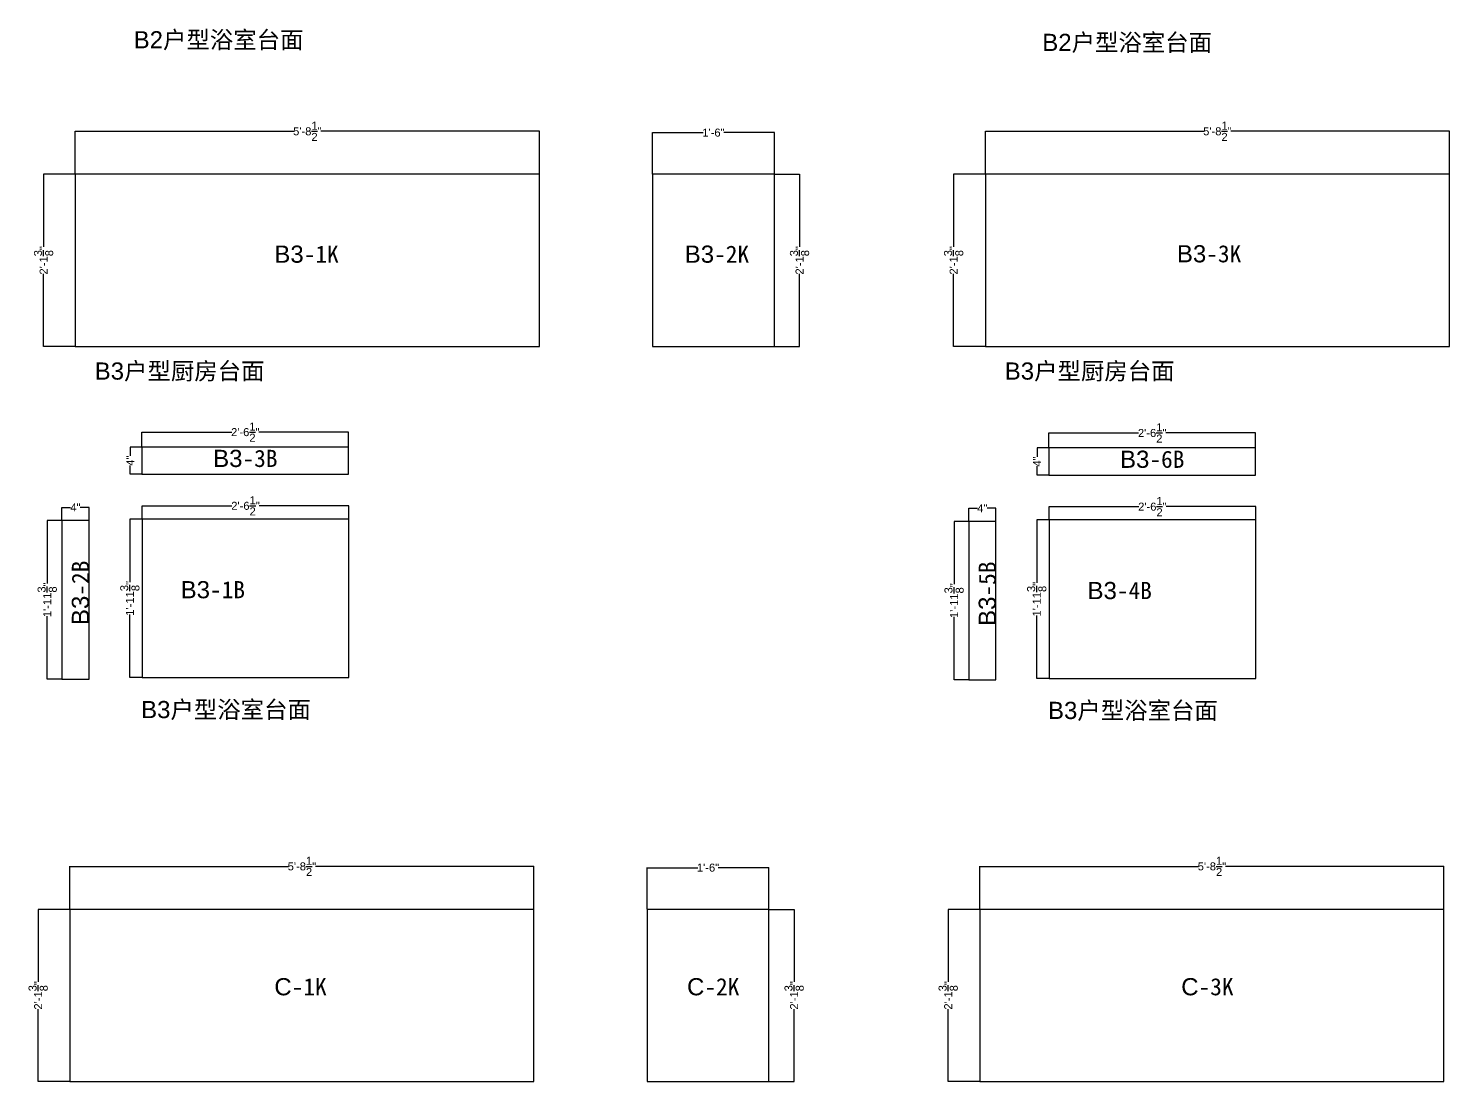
# Model space of a CAD drawing. Header units: inches. Extents: x -997106 to 39633, y -30199 to 1961.
# Drawn here: x 1359 to 6688, y -14275 to -10328 of the extents above; entities that cross this region are included whole.
import ezdxf

# ---------------------------------------------------------------- set-up
doc = ezdxf.new("R2010")
doc.units = ezdxf.units.IN
doc.header["$MEASUREMENT"] = 0
doc.layers.get('Defpoints').update_dxf_attribs({"color": 3})
doc.layers.add('编号', color=10, linetype='Continuous', plot=False)
doc.styles.get("Standard").update_dxf_attribs({"font": 'arial.ttf'})
doc.dimstyles.get("Standard").update_dxf_attribs({"dimtxt": 30, "dimasz": 1, "dimexe": 0.18, "dimexo": 0.0625, "dimgap": 0.09, "dimtad": 0, "dimtoh": 1, "dimdec": 4, "dimlfac": 0.03937, "dimzin": 0, "dimdsep": 46, "dimlunit": 4, "dimtxsty": 'Standard', "dimblk": 'ARCHTICK', "dimcen": 1, "dimadec": 0, "dimazin": 0, "dimtfac": 1, "dimtdec": 4, "dimtix": 1, "dimtofl": 0, "dimtmove": 2, "dimatfit": 3, "dimldrblk": 'ARCHTICK', "dimfxl": 1, "dimtolj": 1, "dimtzin": 0, "dimarcsym": 0})

# ---------------------------------------------------------------- blocks, each defined once
blk = doc.blocks.new('_ArchTick')
at = {"color": 0, "linetype": 'ByBlock', "const_width": 0.15}
blk.add_lwpolyline([(-0.5, -0.5), (0.5, 0.5)], dxfattribs=at)
blk = doc.blocks.new('*D214')
at = {"color": 0, "lineweight": -2, "transparency": 16777216}
for p, q in [((1535.3, -10874.5), (1535.3, -10713.4)), ((1535.3, -10713.5), (2354.4, -10713.5)), ((3275.3, -10713.5), (2456.2, -10713.5)), ((3275.3, -10874.5), (3275.3, -10713.4))]:
    blk.add_line(p, q, dxfattribs=at)
at = {"layer": 'Defpoints', "color": 0, "transparency": 16777216}
for p in [(3275.3, -10713.5), (1535.3, -10874.6), (3275.3, -10874.6)]:
    blk.add_point(p, dxfattribs=at)
at = {"color": 0, "lineweight": -2, "transparency": 16777216, "rotation": 180}
blk.add_blockref('_ArchTick', (1535.3, -10713.5), dxfattribs=at)
at = {"color": 0, "lineweight": -2, "transparency": 16777216}
blk.add_blockref('_ArchTick', (3275.3, -10713.5), dxfattribs=at)
at = {"color": 0, "transparency": 16777216, "insert": (2405.3, -10713.5), "char_height": 30, "attachment_point": 5}
blk.add_mtext('\\A1;5\'-8{\\H1x;\\S1/2;}"', dxfattribs=at)
blk = doc.blocks.new('*D215')
at = {"color": 0, "lineweight": -2, "transparency": 16777216}
for p, q in [((1535.2, -10874.6), (1416.1, -10874.6)), ((1416.3, -10874.6), (1416.3, -11146)), ((1416.3, -11519.6), (1416.3, -11248.2)), ((1535.2, -11519.6), (1416.1, -11519.6))]:
    blk.add_line(p, q, dxfattribs=at)
at = {"layer": 'Defpoints', "color": 0, "transparency": 16777216}
for p in [(1535.3, -10874.6), (1416.3, -11519.6), (1535.3, -11519.6)]:
    blk.add_point(p, dxfattribs=at)
at = {"color": 0, "lineweight": -2, "transparency": 16777216}
for p, rotation in [((1416.3, -10874.6), 90), ((1416.3, -11519.6), 270)]:
    blk.add_blockref('_ArchTick', p, dxfattribs=dict(at, rotation=rotation))
at = {"color": 0, "transparency": 16777216, "insert": (1416.3, -11197.1), "char_height": 30, "attachment_point": 5, "rotation": 90}
blk.add_mtext('\\A1;2\'-1{\\H1x;\\S3/8;}"', dxfattribs=at)
blk = doc.blocks.new('*D216')
at = {"color": 0, "lineweight": -2, "transparency": 16777216}
for p, q in [((3699.4, -10874.5), (3699.4, -10718.3)), ((3699.4, -10718.5), (3889.3, -10718.5)), ((4156.4, -10718.5), (3966.4, -10718.5)), ((4156.4, -10874.5), (4156.4, -10718.3))]:
    blk.add_line(p, q, dxfattribs=at)
at = {"layer": 'Defpoints', "color": 0, "transparency": 16777216}
for p in [(4156.4, -10718.5), (3699.4, -10874.6), (4156.4, -10874.6)]:
    blk.add_point(p, dxfattribs=at)
at = {"color": 0, "lineweight": -2, "transparency": 16777216, "rotation": 180}
blk.add_blockref('_ArchTick', (3699.4, -10718.5), dxfattribs=at)
at = {"color": 0, "lineweight": -2, "transparency": 16777216}
blk.add_blockref('_ArchTick', (4156.4, -10718.5), dxfattribs=at)
at = {"color": 0, "transparency": 16777216, "insert": (3927.9, -10718.5), "char_height": 30, "attachment_point": 5}
blk.add_mtext('\\A1;1\'-6"', dxfattribs=at)
blk = doc.blocks.new('*D217')
at = {"color": 0, "lineweight": -2, "transparency": 16777216}
for p, q in [((4156.4, -10874.6), (4250.8, -10874.6)), ((4250.6, -10874.6), (4250.6, -11146)), ((4250.6, -11519.6), (4250.6, -11248.2)), ((4156.4, -11519.6), (4250.8, -11519.6))]:
    blk.add_line(p, q, dxfattribs=at)
at = {"layer": 'Defpoints', "color": 0, "transparency": 16777216}
for p in [(4156.4, -10874.6), (4156.4, -11519.6), (4250.6, -11519.6)]:
    blk.add_point(p, dxfattribs=at)
at = {"color": 0, "lineweight": -2, "transparency": 16777216}
for p, rotation in [((4250.6, -10874.6), 90), ((4250.6, -11519.6), 270)]:
    blk.add_blockref('_ArchTick', p, dxfattribs=dict(at, rotation=rotation))
at = {"color": 0, "transparency": 16777216, "insert": (4250.6, -11197.1), "char_height": 30, "attachment_point": 5, "rotation": 90}
blk.add_mtext('\\A1;2\'-1{\\H1x;\\S3/8;}"', dxfattribs=at)
blk = doc.blocks.new('*D218')
at = {"color": 0, "lineweight": -2, "transparency": 16777216}
for p, q in [((4947.4, -10874.5), (4947.4, -10713.4)), ((4947.4, -10713.5), (5766.5, -10713.5)), ((6687.4, -10713.5), (5868.3, -10713.5)), ((6687.4, -10874.5), (6687.4, -10713.4))]:
    blk.add_line(p, q, dxfattribs=at)
at = {"layer": 'Defpoints', "color": 0, "transparency": 16777216}
for p in [(6687.4, -10713.5), (4947.4, -10874.6), (6687.4, -10874.6)]:
    blk.add_point(p, dxfattribs=at)
at = {"color": 0, "lineweight": -2, "transparency": 16777216, "rotation": 180}
blk.add_blockref('_ArchTick', (4947.4, -10713.5), dxfattribs=at)
at = {"color": 0, "lineweight": -2, "transparency": 16777216}
blk.add_blockref('_ArchTick', (6687.4, -10713.5), dxfattribs=at)
at = {"color": 0, "transparency": 16777216, "insert": (5817.4, -10713.5), "char_height": 30, "attachment_point": 5}
blk.add_mtext('\\A1;5\'-8{\\H1x;\\S1/2;}"', dxfattribs=at)
blk = doc.blocks.new('*D219')
at = {"color": 0, "lineweight": -2, "transparency": 16777216}
for p, q in [((4947.3, -10874.6), (4828.2, -10874.6)), ((4828.4, -10874.6), (4828.4, -11146)), ((4828.4, -11519.6), (4828.4, -11248.2)), ((4947.3, -11519.6), (4828.2, -11519.6))]:
    blk.add_line(p, q, dxfattribs=at)
at = {"layer": 'Defpoints', "color": 0, "transparency": 16777216}
for p in [(4947.4, -10874.6), (4828.4, -11519.6), (4947.4, -11519.6)]:
    blk.add_point(p, dxfattribs=at)
at = {"color": 0, "lineweight": -2, "transparency": 16777216}
for p, rotation in [((4828.4, -10874.6), 90), ((4828.4, -11519.6), 270)]:
    blk.add_blockref('_ArchTick', p, dxfattribs=dict(at, rotation=rotation))
at = {"color": 0, "transparency": 16777216, "insert": (4828.4, -11197.1), "char_height": 30, "attachment_point": 5, "rotation": 90}
blk.add_mtext('\\A1;2\'-1{\\H1x;\\S3/8;}"', dxfattribs=at)
blk = doc.blocks.new('*D258')
at = {"color": 0, "lineweight": -2, "transparency": 16777216}
for p, q in [((1514.9, -13629.6), (1514.9, -13468.5)), ((1514.9, -13468.6), (2334, -13468.6)), ((3254.9, -13468.6), (2435.8, -13468.6)), ((3254.9, -13629.6), (3254.9, -13468.5))]:
    blk.add_line(p, q, dxfattribs=at)
at = {"layer": 'Defpoints', "color": 0, "transparency": 16777216}
for p in [(3254.9, -13468.6), (1514.9, -13629.7), (3254.9, -13629.7)]:
    blk.add_point(p, dxfattribs=at)
at = {"color": 0, "lineweight": -2, "transparency": 16777216, "rotation": 180}
blk.add_blockref('_ArchTick', (1514.9, -13468.6), dxfattribs=at)
at = {"color": 0, "lineweight": -2, "transparency": 16777216}
blk.add_blockref('_ArchTick', (3254.9, -13468.6), dxfattribs=at)
at = {"color": 0, "transparency": 16777216, "insert": (2384.9, -13468.6), "char_height": 30, "attachment_point": 5}
blk.add_mtext('\\A1;5\'-8{\\H1x;\\S1/2;}"', dxfattribs=at)
blk = doc.blocks.new('*D259')
at = {"color": 0, "lineweight": -2, "transparency": 16777216}
for p, q in [((1514.8, -13629.7), (1395.7, -13629.7)), ((1395.9, -13629.7), (1395.9, -13901.1)), ((1395.9, -14274.7), (1395.9, -14003.3)), ((1514.8, -14274.7), (1395.7, -14274.7))]:
    blk.add_line(p, q, dxfattribs=at)
at = {"layer": 'Defpoints', "color": 0, "transparency": 16777216}
for p in [(1514.9, -13629.7), (1395.9, -14274.7), (1514.9, -14274.7)]:
    blk.add_point(p, dxfattribs=at)
at = {"color": 0, "lineweight": -2, "transparency": 16777216}
for p, rotation in [((1395.9, -13629.7), 90), ((1395.9, -14274.7), 270)]:
    blk.add_blockref('_ArchTick', p, dxfattribs=dict(at, rotation=rotation))
at = {"color": 0, "transparency": 16777216, "insert": (1395.9, -13952.2), "char_height": 30, "attachment_point": 5, "rotation": 90}
blk.add_mtext('\\A1;2\'-1{\\H1x;\\S3/8;}"', dxfattribs=at)
blk = doc.blocks.new('*D260')
at = {"color": 0, "lineweight": -2, "transparency": 16777216}
for p, q in [((3679, -13629.6), (3679, -13473.4)), ((3679, -13473.6), (3869, -13473.6)), ((4136, -13473.6), (3946.1, -13473.6)), ((4136, -13629.6), (4136, -13473.4))]:
    blk.add_line(p, q, dxfattribs=at)
at = {"layer": 'Defpoints', "color": 0, "transparency": 16777216}
for p in [(4136, -13473.6), (3679, -13629.7), (4136, -13629.7)]:
    blk.add_point(p, dxfattribs=at)
at = {"color": 0, "lineweight": -2, "transparency": 16777216, "rotation": 180}
blk.add_blockref('_ArchTick', (3679, -13473.6), dxfattribs=at)
at = {"color": 0, "lineweight": -2, "transparency": 16777216}
blk.add_blockref('_ArchTick', (4136, -13473.6), dxfattribs=at)
at = {"color": 0, "transparency": 16777216, "insert": (3907.5, -13473.6), "char_height": 30, "attachment_point": 5}
blk.add_mtext('\\A1;1\'-6"', dxfattribs=at)
blk = doc.blocks.new('*D261')
at = {"color": 0, "lineweight": -2, "transparency": 16777216}
for p, q in [((4136.1, -13629.7), (4230.4, -13629.7)), ((4230.3, -13629.7), (4230.3, -13901.1)), ((4230.3, -14274.7), (4230.3, -14003.3)), ((4136.1, -14274.7), (4230.4, -14274.7))]:
    blk.add_line(p, q, dxfattribs=at)
at = {"layer": 'Defpoints', "color": 0, "transparency": 16777216}
for p in [(4136, -13629.7), (4136, -14274.7), (4230.3, -14274.7)]:
    blk.add_point(p, dxfattribs=at)
at = {"color": 0, "lineweight": -2, "transparency": 16777216}
for p, rotation in [((4230.3, -13629.7), 90), ((4230.3, -14274.7), 270)]:
    blk.add_blockref('_ArchTick', p, dxfattribs=dict(at, rotation=rotation))
at = {"color": 0, "transparency": 16777216, "insert": (4230.3, -13952.2), "char_height": 30, "attachment_point": 5, "rotation": 90}
blk.add_mtext('\\A1;2\'-1{\\H1x;\\S3/8;}"', dxfattribs=at)
blk = doc.blocks.new('*D262')
at = {"color": 0, "lineweight": -2, "transparency": 16777216}
for p, q in [((4927, -13629.6), (4927, -13468.5)), ((4927, -13468.6), (5746.1, -13468.6)), ((6667, -13468.6), (5847.9, -13468.6)), ((6667, -13629.6), (6667, -13468.5))]:
    blk.add_line(p, q, dxfattribs=at)
at = {"layer": 'Defpoints', "color": 0, "transparency": 16777216}
for p in [(6667, -13468.6), (4927, -13629.7), (6667, -13629.7)]:
    blk.add_point(p, dxfattribs=at)
at = {"color": 0, "lineweight": -2, "transparency": 16777216, "rotation": 180}
blk.add_blockref('_ArchTick', (4927, -13468.6), dxfattribs=at)
at = {"color": 0, "lineweight": -2, "transparency": 16777216}
blk.add_blockref('_ArchTick', (6667, -13468.6), dxfattribs=at)
at = {"color": 0, "transparency": 16777216, "insert": (5797, -13468.6), "char_height": 30, "attachment_point": 5}
blk.add_mtext('\\A1;5\'-8{\\H1x;\\S1/2;}"', dxfattribs=at)
blk = doc.blocks.new('*D263')
at = {"color": 0, "lineweight": -2, "transparency": 16777216}
for p, q in [((4927, -13629.7), (4807.9, -13629.7)), ((4808, -13629.7), (4808, -13901.1)), ((4808, -14274.7), (4808, -14003.3)), ((4927, -14274.7), (4807.9, -14274.7))]:
    blk.add_line(p, q, dxfattribs=at)
at = {"layer": 'Defpoints', "color": 0, "transparency": 16777216}
for p in [(4927, -13629.7), (4808, -14274.7), (4927, -14274.7)]:
    blk.add_point(p, dxfattribs=at)
at = {"color": 0, "lineweight": -2, "transparency": 16777216}
for p, rotation in [((4808, -13629.7), 90), ((4808, -14274.7), 270)]:
    blk.add_blockref('_ArchTick', p, dxfattribs=dict(at, rotation=rotation))
at = {"color": 0, "transparency": 16777216, "insert": (4808, -13952.2), "char_height": 30, "attachment_point": 5, "rotation": 90}
blk.add_mtext('\\A1;2\'-1{\\H1x;\\S3/8;}"', dxfattribs=at)
blk = doc.blocks.new('*D927')
at = {"color": 0, "lineweight": -2, "transparency": 16777216}
for p, q in [((1484.7, -12172.4), (1429.6, -12172.4)), ((1429.8, -12172.4), (1429.8, -12408.3)), ((1429.8, -12766.4), (1429.8, -12530.5)), ((1484.7, -12766.4), (1429.6, -12766.4))]:
    blk.add_line(p, q, dxfattribs=at)
at = {"layer": 'Defpoints', "color": 0, "transparency": 16777216}
for p in [(1484.7, -12172.4), (1429.8, -12766.4), (1484.7, -12766.4)]:
    blk.add_point(p, dxfattribs=at)
at = {"color": 0, "lineweight": -2, "transparency": 16777216}
for p, rotation in [((1429.8, -12172.4), 90), ((1429.8, -12766.4), 270)]:
    blk.add_blockref('_ArchTick', p, dxfattribs=dict(at, rotation=rotation))
at = {"color": 0, "transparency": 16777216, "insert": (1429.8, -12469.4), "char_height": 30, "attachment_point": 5, "rotation": 90}
blk.add_mtext('\\A1;1\'-11{\\H1x;\\S3/8;}"', dxfattribs=at)
blk = doc.blocks.new('*D928')
at = {"color": 0, "lineweight": -2, "transparency": 16777216}
for p, q in [((1484.7, -12172.4), (1484.7, -12123.1)), ((1484.7, -12123.3), (1517.8, -12123.3)), ((1586.7, -12123.3), (1553.7, -12123.3)), ((1586.7, -12172.4), (1586.7, -12123.1))]:
    blk.add_line(p, q, dxfattribs=at)
at = {"layer": 'Defpoints', "color": 0, "transparency": 16777216}
for p in [(1586.7, -12123.3), (1484.7, -12172.4), (1586.7, -12172.4)]:
    blk.add_point(p, dxfattribs=at)
at = {"color": 0, "lineweight": -2, "transparency": 16777216, "rotation": 180}
blk.add_blockref('_ArchTick', (1484.7, -12123.3), dxfattribs=at)
at = {"color": 0, "lineweight": -2, "transparency": 16777216}
blk.add_blockref('_ArchTick', (1586.7, -12123.3), dxfattribs=at)
at = {"color": 0, "transparency": 16777216, "insert": (1535.7, -12123.3), "char_height": 30, "attachment_point": 5}
blk.add_mtext('\\A1;4"', dxfattribs=at)
blk = doc.blocks.new('*D926')
at = {"color": 0, "lineweight": -2, "transparency": 16777216}
for p, q in [((1785.1, -11896.9), (1741.1, -11896.9)), ((1741.3, -11896.9), (1741.3, -11930)), ((1741.3, -11998.9), (1741.3, -11965.8)), ((1785.1, -11998.9), (1741.1, -11998.9))]:
    blk.add_line(p, q, dxfattribs=at)
at = {"layer": 'Defpoints', "color": 0, "transparency": 16777216}
for p in [(1785.1, -11896.9), (1741.3, -11998.9), (1785.1, -11998.9)]:
    blk.add_point(p, dxfattribs=at)
at = {"color": 0, "lineweight": -2, "transparency": 16777216}
for p, rotation in [((1741.3, -11896.9), 90), ((1741.3, -11998.9), 270)]:
    blk.add_blockref('_ArchTick', p, dxfattribs=dict(at, rotation=rotation))
at = {"color": 0, "transparency": 16777216, "insert": (1741.3, -11947.9), "char_height": 30, "attachment_point": 5, "rotation": 90}
blk.add_mtext('\\A1;4"', dxfattribs=at)
blk = doc.blocks.new('*D929')
at = {"color": 0, "lineweight": -2, "transparency": 16777216}
for p, q in [((1785.1, -11895.2), (1785.1, -11840.8)), ((1785.1, -11841), (2121.5, -11841)), ((2560.1, -11841), (2223.8, -11841)), ((2560.1, -11896.8), (2560.1, -11840.8))]:
    blk.add_line(p, q, dxfattribs=at)
at = {"layer": 'Defpoints', "color": 0, "transparency": 16777216}
for p in [(2560.1, -11841), (1785.1, -11895.2), (2560.1, -11896.9)]:
    blk.add_point(p, dxfattribs=at)
at = {"color": 0, "lineweight": -2, "transparency": 16777216, "rotation": 180}
blk.add_blockref('_ArchTick', (1785.1, -11841), dxfattribs=at)
at = {"color": 0, "lineweight": -2, "transparency": 16777216}
blk.add_blockref('_ArchTick', (2560.1, -11841), dxfattribs=at)
at = {"color": 0, "transparency": 16777216, "insert": (2172.6, -11841), "char_height": 30, "attachment_point": 5}
blk.add_mtext('\\A1;2\'-6{\\H1x;\\S1/2;}"', dxfattribs=at)
blk = doc.blocks.new('*D930')
at = {"color": 0, "lineweight": -2, "transparency": 16777216}
for p, q in [((1785.9, -12167), (1785.9, -12117)), ((1785.9, -12117.2), (2122.2, -12117.2)), ((2560.9, -12117.2), (2224.5, -12117.2)), ((2560.9, -12167), (2560.9, -12117))]:
    blk.add_line(p, q, dxfattribs=at)
at = {"layer": 'Defpoints', "color": 0, "transparency": 16777216}
for p in [(2560.9, -12117.2), (1785.9, -12167), (2560.9, -12167)]:
    blk.add_point(p, dxfattribs=at)
at = {"color": 0, "lineweight": -2, "transparency": 16777216, "rotation": 180}
blk.add_blockref('_ArchTick', (1785.9, -12117.2), dxfattribs=at)
at = {"color": 0, "lineweight": -2, "transparency": 16777216}
blk.add_blockref('_ArchTick', (2560.9, -12117.2), dxfattribs=at)
at = {"color": 0, "transparency": 16777216, "insert": (2173.4, -12117.2), "char_height": 30, "attachment_point": 5}
blk.add_mtext('\\A1;2\'-6{\\H1x;\\S1/2;}"', dxfattribs=at)
blk = doc.blocks.new('*D931')
at = {"color": 0, "lineweight": -2, "transparency": 16777216}
for p, q in [((1785.8, -12167), (1739.5, -12167)), ((1739.7, -12167), (1739.7, -12402.9)), ((1739.7, -12761), (1739.7, -12525.1)), ((1785.8, -12761), (1739.5, -12761))]:
    blk.add_line(p, q, dxfattribs=at)
at = {"layer": 'Defpoints', "color": 0, "transparency": 16777216}
for p in [(1785.9, -12167), (1739.7, -12761), (1785.9, -12761)]:
    blk.add_point(p, dxfattribs=at)
at = {"color": 0, "lineweight": -2, "transparency": 16777216}
for p, rotation in [((1739.7, -12167), 90), ((1739.7, -12761), 270)]:
    blk.add_blockref('_ArchTick', p, dxfattribs=dict(at, rotation=rotation))
at = {"color": 0, "transparency": 16777216, "insert": (1739.7, -12464), "char_height": 30, "attachment_point": 5, "rotation": 90}
blk.add_mtext('\\A1;1\'-11{\\H1x;\\S3/8;}"', dxfattribs=at)
blk = doc.blocks.new('*D960')
at = {"color": 0, "lineweight": -2, "transparency": 16777216}
for p, q in [((4884.9, -12175.6), (4829.9, -12175.6)), ((4830, -12175.6), (4830, -12411.5)), ((4830, -12769.6), (4830, -12533.7)), ((4884.9, -12769.6), (4829.9, -12769.6))]:
    blk.add_line(p, q, dxfattribs=at)
at = {"layer": 'Defpoints', "color": 0, "transparency": 16777216}
for p in [(4885, -12175.6), (4830, -12769.6), (4885, -12769.6)]:
    blk.add_point(p, dxfattribs=at)
at = {"color": 0, "lineweight": -2, "transparency": 16777216}
for p, rotation in [((4830, -12175.6), 90), ((4830, -12769.6), 270)]:
    blk.add_blockref('_ArchTick', p, dxfattribs=dict(at, rotation=rotation))
at = {"color": 0, "transparency": 16777216, "insert": (4830, -12472.6), "char_height": 30, "attachment_point": 5, "rotation": 90}
blk.add_mtext('\\A1;1\'-11{\\H1x;\\S3/8;}"', dxfattribs=at)
blk = doc.blocks.new('*D961')
at = {"color": 0, "lineweight": -2, "transparency": 16777216}
for p, q in [((4885, -12175.5), (4885, -12126.3)), ((4885, -12126.5), (4918.1, -12126.5)), ((4987, -12126.5), (4953.9, -12126.5)), ((4987, -12175.5), (4987, -12126.3))]:
    blk.add_line(p, q, dxfattribs=at)
at = {"layer": 'Defpoints', "color": 0, "transparency": 16777216}
for p in [(4987, -12126.5), (4885, -12175.6), (4987, -12175.6)]:
    blk.add_point(p, dxfattribs=at)
at = {"color": 0, "lineweight": -2, "transparency": 16777216, "rotation": 180}
blk.add_blockref('_ArchTick', (4885, -12126.5), dxfattribs=at)
at = {"color": 0, "lineweight": -2, "transparency": 16777216}
blk.add_blockref('_ArchTick', (4987, -12126.5), dxfattribs=at)
at = {"color": 0, "transparency": 16777216, "insert": (4936, -12126.5), "char_height": 30, "attachment_point": 5}
blk.add_mtext('\\A1;4"', dxfattribs=at)
blk = doc.blocks.new('*D956')
at = {"color": 0, "lineweight": -2, "transparency": 16777216}
for p, q in [((5185.4, -11900.1), (5141.3, -11900.1)), ((5141.5, -11900.1), (5141.5, -11933.1)), ((5141.5, -12002.1), (5141.5, -11969)), ((5185.4, -12002.1), (5141.3, -12002.1))]:
    blk.add_line(p, q, dxfattribs=at)
at = {"layer": 'Defpoints', "color": 0, "transparency": 16777216}
for p in [(5185.4, -11900.1), (5141.5, -12002.1), (5185.4, -12002.1)]:
    blk.add_point(p, dxfattribs=at)
at = {"color": 0, "lineweight": -2, "transparency": 16777216}
for p, rotation in [((5141.5, -11900.1), 90), ((5141.5, -12002.1), 270)]:
    blk.add_blockref('_ArchTick', p, dxfattribs=dict(at, rotation=rotation))
at = {"color": 0, "transparency": 16777216, "insert": (5141.5, -11951.1), "char_height": 30, "attachment_point": 5, "rotation": 90}
blk.add_mtext('\\A1;4"', dxfattribs=at)
blk = doc.blocks.new('*D962')
at = {"color": 0, "lineweight": -2, "transparency": 16777216}
for p, q in [((5185.4, -11898.3), (5185.4, -11844)), ((5185.4, -11844.1), (5521.8, -11844.1)), ((5960.4, -11844.1), (5624.1, -11844.1)), ((5960.4, -11900), (5960.4, -11844))]:
    blk.add_line(p, q, dxfattribs=at)
at = {"layer": 'Defpoints', "color": 0, "transparency": 16777216}
for p in [(5960.4, -11844.1), (5185.4, -11898.4), (5960.4, -11900.1)]:
    blk.add_point(p, dxfattribs=at)
at = {"color": 0, "lineweight": -2, "transparency": 16777216, "rotation": 180}
blk.add_blockref('_ArchTick', (5185.4, -11844.1), dxfattribs=at)
at = {"color": 0, "lineweight": -2, "transparency": 16777216}
blk.add_blockref('_ArchTick', (5960.4, -11844.1), dxfattribs=at)
at = {"color": 0, "transparency": 16777216, "insert": (5572.9, -11844.1), "char_height": 30, "attachment_point": 5}
blk.add_mtext('\\A1;2\'-6{\\H1x;\\S1/2;}"', dxfattribs=at)
blk = doc.blocks.new('*D963')
at = {"color": 0, "lineweight": -2, "transparency": 16777216}
for p, q in [((5186.1, -12170.1), (5186.1, -12120.2)), ((5186.1, -12120.4), (5522.5, -12120.4)), ((5961.1, -12120.4), (5624.8, -12120.4)), ((5961.1, -12170.1), (5961.1, -12120.2))]:
    blk.add_line(p, q, dxfattribs=at)
at = {"layer": 'Defpoints', "color": 0, "transparency": 16777216}
for p in [(5961.1, -12120.4), (5186.1, -12170.2), (5961.1, -12170.2)]:
    blk.add_point(p, dxfattribs=at)
at = {"color": 0, "lineweight": -2, "transparency": 16777216, "rotation": 180}
blk.add_blockref('_ArchTick', (5186.1, -12120.4), dxfattribs=at)
at = {"color": 0, "lineweight": -2, "transparency": 16777216}
blk.add_blockref('_ArchTick', (5961.1, -12120.4), dxfattribs=at)
at = {"color": 0, "transparency": 16777216, "insert": (5573.6, -12120.4), "char_height": 30, "attachment_point": 5}
blk.add_mtext('\\A1;2\'-6{\\H1x;\\S1/2;}"', dxfattribs=at)
blk = doc.blocks.new('*D964')
at = {"color": 0, "lineweight": -2, "transparency": 16777216}
for p, q in [((5186.1, -12170.2), (5139.8, -12170.2)), ((5140, -12170.2), (5140, -12406.1)), ((5140, -12764.2), (5140, -12528.3)), ((5186.1, -12764.2), (5139.8, -12764.2))]:
    blk.add_line(p, q, dxfattribs=at)
at = {"layer": 'Defpoints', "color": 0, "transparency": 16777216}
for p in [(5186.1, -12170.2), (5140, -12764.2), (5186.1, -12764.2)]:
    blk.add_point(p, dxfattribs=at)
at = {"color": 0, "lineweight": -2, "transparency": 16777216}
for p, rotation in [((5140, -12170.2), 90), ((5140, -12764.2), 270)]:
    blk.add_blockref('_ArchTick', p, dxfattribs=dict(at, rotation=rotation))
at = {"color": 0, "transparency": 16777216, "insert": (5140, -12467.2), "char_height": 30, "attachment_point": 5, "rotation": 90}
blk.add_mtext('\\A1;1\'-11{\\H1x;\\S3/8;}"', dxfattribs=at)

msp = doc.modelspace()

# ---------------------------------------------------------------- linework, layer by layer
for points in [[(1535.27272, -11519.59323), (3275.27272, -11519.59323), (3275.27272, -10874.59323), (1535.27272, -10874.59323)], [(3699.38687, -11519.59323), (4156.38687, -11519.59323), (4156.38687, -10874.59323), (3699.38687, -10874.59323)], [(4947.40633, -11519.59323), (6687.40633, -11519.59323), (6687.40633, -10874.59323), (4947.40633, -10874.59323)], [(1785.14394, -11998.88449), (2560.14394, -11998.88449), (2560.14394, -11896.88449), (1785.14394, -11896.88449)], [(5185.41644, -12002.06497), (5960.41644, -12002.06497), (5960.41644, -11900.06497), (5185.41644, -11900.06497)], [(1484.71957, -12766.42834), (1586.71957, -12766.42834), (1586.71957, -12172.42834), (1484.71957, -12172.42834)], [(1785.87723, -12761.01686), (2560.87723, -12761.01686), (2560.87723, -12167.01686), (1785.87723, -12167.01686)], [(4884.99207, -12769.60883), (4986.99207, -12769.60883), (4986.99207, -12175.60883), (4884.99207, -12175.60883)], [(5186.14973, -12764.19734), (5961.14973, -12764.19734), (5961.14973, -12170.19734), (5186.14973, -12170.19734)], [(1514.90531, -14274.69285), (3254.90531, -14274.69285), (3254.90531, -13629.69285), (1514.90531, -13629.69285)], [(3679.01946, -14274.69285), (4136.01946, -14274.69285), (4136.01946, -13629.69285), (3679.01946, -13629.69285)], [(4927.03893, -14274.69285), (6667.03893, -14274.69285), (6667.03893, -13629.69285), (4927.03893, -13629.69285)]]:
    msp.add_lwpolyline(points, close=True)

# ---------------------------------------------------------------- texts
at = {"char_height": 64.3508622, "attachment_point": 1}
for s, insert in [('B2{\\fSimSun|b0|i0|c134|p2;户型浴室台面}', (1754.16139, -10338.14135)), ('B2{\\fSimSun|b0|i0|c134|p2;户型浴室台面}', (5160.88133, -10348.11614)), ('B3{\\fSimSun|b0|i0|c134|p2;户型厨房台面}', (1608.04012, -11579.86196)), ('B3{\\fSimSun|b0|i0|c134|p2;户型厨房台面}', (5020.17374, -11579.86196)), ('B3{\\fSimSun|b0|i0|c134|p2;户型浴室台面}', (1782.07199, -12848.73372)), ('B3{\\fSimSun|b0|i0|c134|p2;户型浴室台面}', (5182.34449, -12851.9142))]:
    msp.add_mtext(s, dxfattribs=dict(at, insert=insert))
at = {"layer": '编号', "char_height": 64.3508622, "attachment_point": 1}
for s, insert in [('B3{\\fSimSun|b0|i0|c134|p2;-1K}', (2281.52305, -11141.76398)), ('B3{\\fSimSun|b0|i0|c134|p2;-2K}', (3820.4143, -11141.76398)), ('B3{\\fSimSun|b0|i0|c134|p2;-3K}', (5665.6347, -11140.26965)), ('B3{\\fSimSun|b0|i0|c134|p2;-3B}', (2052.15349, -11907.33137)), ('B3{\\fSimSun|b0|i0|c134|p2;-6B}', (5452.42599, -11910.51185)), ('B3{\\fSimSun|b0|i0|c134|p2;-1B}', (1930.22144, -12399.40262)), ('B3{\\fSimSun|b0|i0|c134|p2;-4B}', (5330.49393, -12402.58311)), ('C{\\fSimSun|b0|i0|c134|p2;-1K}', (2281.52305, -13887.57861)), ('C{\\fSimSun|b0|i0|c134|p2;-2K}', (3828.85611, -13887.57861)), ('C{\\fSimSun|b0|i0|c134|p2;-3K}', (5681.73439, -13887.57861))]:
    msp.add_mtext(s, dxfattribs=dict(at, insert=insert))
at = {"layer": '编号', "char_height": 64.3508622, "attachment_point": 1, "rotation": 90}
for s, insert in [('B3{\\fSimSun|b0|i0|c134|p2;-2B}', (1522.10534, -12564.09767)), ('B3{\\fSimSun|b0|i0|c134|p2;-5B}', (4922.37783, -12567.27815))]:
    msp.add_mtext(s, dxfattribs=dict(at, insert=insert))

# ---------------------------------------------------------------- dimensions: what is measured, and where the dimension line sits
for base, p1, p2, picture, middle in [((3275.27272, -10713.53047), (1535.27272, -10874.59323), (3275.27272, -10874.59323), '*D214', (2405.27272, -10713.53047)), ((4156.38687, -10718.49381), (3699.38687, -10874.59323), (4156.38687, -10874.59323), '*D216', (3927.88687, -10718.49381)), ((6687.40633, -10713.53047), (4947.40633, -10874.59323), (6687.40633, -10874.59323), '*D218', (5817.40633, -10713.53047)), ((2560.1439411626, -11840.9678819492), (1785.1439411626, -11895.2272885981), (2560.1439411626, -11896.8844883322), '*D929', (2172.6439411626, -11840.9678819492)), ((5960.4164388341, -11844.1483623522), (5185.4164388341, -11898.4077690011), (5960.4164388341, -11900.0649687352), '*D962', (5572.9164388341, -11844.1483623522)), ((2560.8772274778, -12117.1976987776), (1785.8772274778, -12167.0168604786), (2560.8772274778, -12167.0168604786), '*D930', (2173.3772274778, -12117.1976987776)), ((5961.1497251493, -12120.3781791806), (5186.1497251493, -12170.1973408817), (5961.1497251493, -12170.1973408817), '*D963', (5573.6497251493, -12120.3781791806)), ((1586.71957, -12123.32748), (1484.71957, -12172.42834), (1586.71957, -12172.42834), '*D928', (1535.71957, -12123.32748)), ((4986.99207, -12126.50797), (4884.99207, -12175.60883), (4986.99207, -12175.60883), '*D961', (4935.99207, -12126.50797)), ((3254.90531, -13468.63009), (1514.90531, -13629.69285), (3254.90531, -13629.69285), '*D258', (2384.90531, -13468.63009)), ((4136.01946, -13473.59343), (3679.01946, -13629.69285), (4136.01946, -13629.69285), '*D260', (3907.51946, -13473.59343)), ((6667.03893, -13468.63009), (4927.03893, -13629.69285), (6667.03893, -13629.69285), '*D262', (5797.03893, -13468.63009))]:
    dim = msp.add_linear_dim(base=base, p1=p1, p2=p2, dimstyle='Standard')
    dim.commit()
    dim.dimension.update_dxf_attribs({"geometry": picture, "text_midpoint": middle})
for base, p1, p2, picture, middle in [((1416.2641255573, -11519.593227509), (1535.2727199461, -10874.593227509), (1535.2727199461, -11519.593227509), '*D215', (1416.2641255573, -11197.093227509)), ((4250.636850058, -11519.593227509), (4156.3868704333, -10874.593227509), (4156.3868704333, -11519.593227509), '*D217', (4250.636850058, -11197.093227509)), ((4828.3977376405, -11519.593227509), (4947.4063320293, -10874.593227509), (4947.4063320293, -11519.593227509), '*D219', (4828.3977376405, -11197.093227509)), ((1741.25594, -11998.88449), (1785.14394, -11896.88449), (1785.14394, -11998.88449), '*D926', (1741.25594, -11947.88449)), ((5141.52844, -12002.06497), (5185.41644, -11900.06497), (5185.41644, -12002.06497), '*D956', (5141.52844, -11951.06497)), ((1429.77388, -12766.42834), (1484.71957, -12172.42834), (1484.71957, -12766.42834), '*D927', (1429.77388, -12469.42834)), ((1739.68161, -12761.01686), (1785.87723, -12167.01686), (1785.87723, -12761.01686), '*D931', (1739.68161, -12464.01686)), ((4830.04637, -12769.60883), (4884.99207, -12175.60883), (4884.99207, -12769.60883), '*D960', (4830.04637, -12472.60883)), ((5139.95411, -12764.19734), (5186.14973, -12170.19734), (5186.14973, -12764.19734), '*D964', (5139.95411, -12467.19734)), ((1395.8967196351, -14274.6928477524), (1514.9053140239, -13629.6928477524), (1514.9053140239, -14274.6928477524), '*D259', (1395.8967196351, -13952.1928477524)), ((4230.2694441358, -14274.6928477524), (4136.0194645111, -13629.6928477524), (4136.0194645111, -14274.6928477524), '*D261', (4230.2694441358, -13952.1928477524)), ((4808.0303317183, -14274.6928477524), (4927.0389261071, -13629.6928477524), (4927.0389261071, -14274.6928477524), '*D263', (4808.0303317183, -13952.1928477524))]:
    dim = msp.add_linear_dim(base=base, p1=p1, p2=p2, angle=90, dimstyle='Standard')
    dim.commit()
    dim.dimension.update_dxf_attribs({"geometry": picture, "text_midpoint": middle})

doc.saveas('drawing.dxf')
